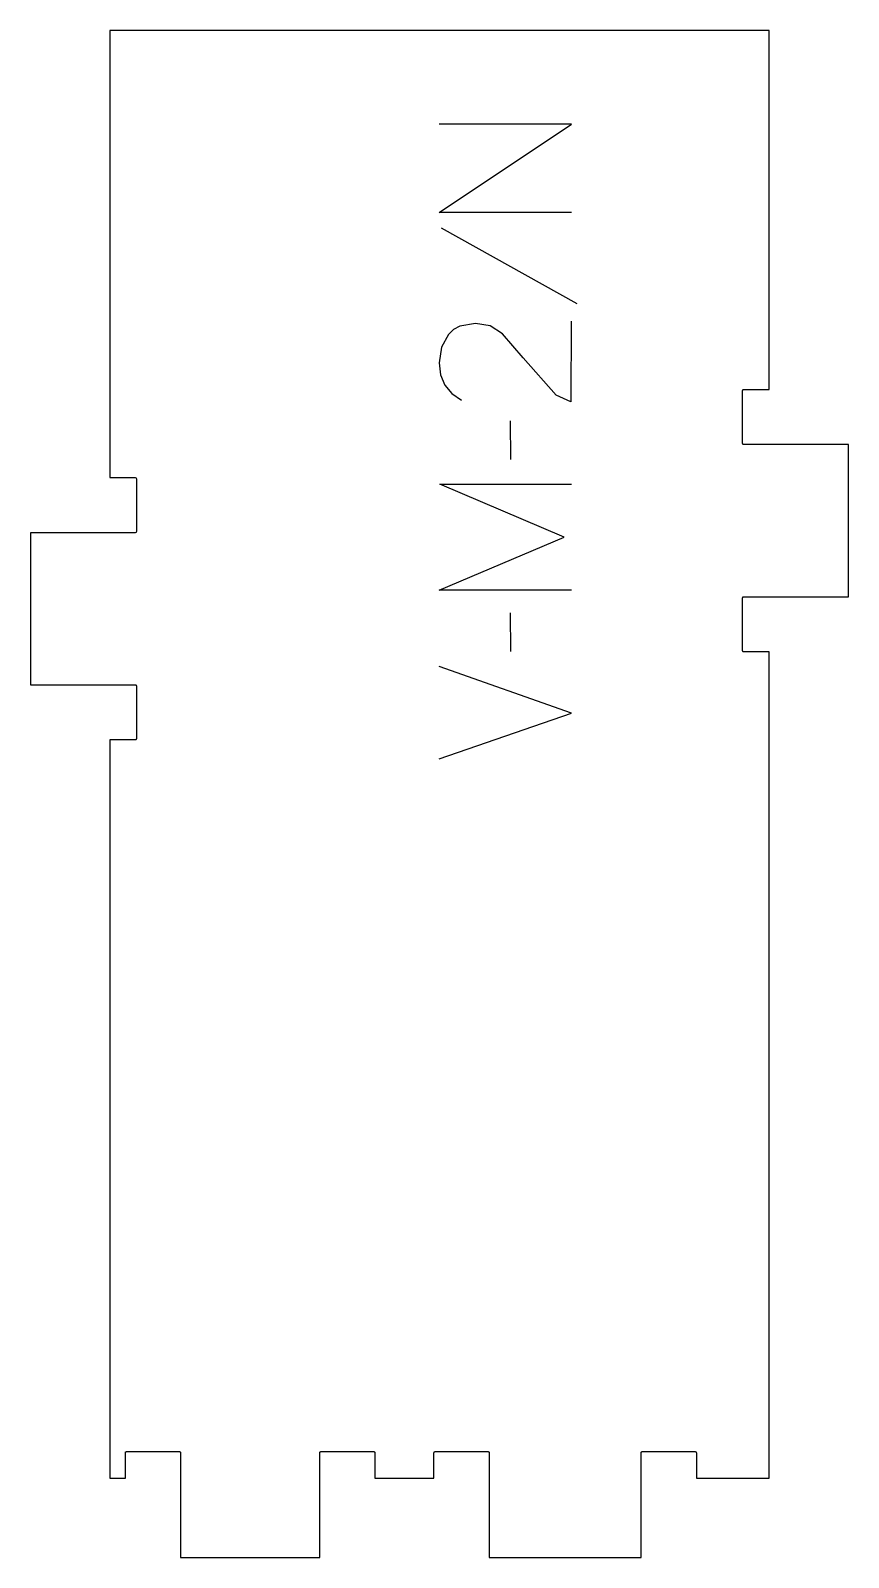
# Model space of a CAD drawing. Header units: millimetres. Extents: x -93 to 93, y -180 to 166.
import ezdxf

# ---------------------------------------------------------------- set-up
doc = ezdxf.new("R2010")
doc.units = ezdxf.units.MM
doc.layers.add('1_ANYTOOL_1MMDEEP_LABELS_S', color=2, linetype='Continuous', true_color=0xffff00)
doc.layers.add('4_ANYTOOL_CUTTHROUGH_OUTSI', color=5, linetype='Continuous', true_color=0x0000ff)

msp = doc.modelspace()

# ---------------------------------------------------------------- linework, layer by layer
at = {"layer": '1_ANYTOOL_1MMDEEP_LABELS_S'}
for p, q in [((0.47, 121.71), (31.24, 104.53)), ((16.11, 77.91), (16.2, 69.13)), ((16.11, 34.41), (16.2, 25.63))]:
    msp.add_line(p, q, dxfattribs=at)
for points in [[(30, 125.14), (0, 125.14), (30, 145.2), (0, 145.2)], [(29.96, 100.5), (29.91, 82.2), (26.54, 83.76), (19.07, 92.23), (14.36, 97.67), (11.58, 99.44), (8.23, 100.03), (4.68, 99.4), (3.27, 98.61), (2.1, 97.5), (0.52, 94.64), (0, 91.11), (0.32, 88.37), (1.27, 86.04), (2.87, 84.12), (5.1, 82.63)], [(30, 39.56), (0, 39.56), (28.37, 51.56), (0.13, 63.56), (30, 63.56)], [(0, 1.29), (30, 11.66), (0, 22.2)]]:
    msp.add_lwpolyline(points, dxfattribs=at)
at = {"layer": '4_ANYTOOL_CUTTHROUGH_OUTSI'}
msp.add_lwpolyline([(-68.91, 5.55), (-74.66, 5.55), (-74.66, -161.84), (-71.16, -161.84), (-71.16, -156.09, -0.414214), (-70.91, -155.84), (-58.91, -155.84, -0.414214), (-58.66, -156.09), (-58.66, -179.84), (-27.07, -179.84), (-27.07, -156.09, -0.414214), (-26.82, -155.84), (-14.82, -155.84, -0.414214), (-14.57, -156.09), (-14.57, -161.84), (-1.16, -161.84), (-1.16, -156.09, -0.414214), (-0.91, -155.84), (11.09, -155.84, -0.414214), (11.34, -156.09), (11.34, -179.84), (45.84, -179.84), (45.84, -156.09, -0.414214), (46.09, -155.84), (58.09, -155.84, -0.414214), (58.34, -156.09), (58.34, -161.84), (74.84, -161.84), (74.84, 25.55), (69.09, 25.55, -0.414214), (68.84, 25.8), (68.84, 37.8, -0.414214), (69.09, 38.05), (92.84, 38.05), (92.84, 72.55), (69.09, 72.55, -0.414214), (68.84, 72.8), (68.84, 84.8, -0.414214), (69.09, 85.05), (74.84, 85.05), (74.84, 166.44), (-74.66, 166.44), (-74.66, 65.05), (-68.91, 65.05, -0.414214), (-68.66, 64.8), (-68.66, 52.8, -0.414214), (-68.91, 52.55), (-92.66, 52.55), (-92.66, 18.05), (-68.91, 18.05, -0.414214), (-68.66, 17.8), (-68.66, 5.8, -0.414214)], format="xyb", close=True, dxfattribs=at)

doc.saveas('drawing.dxf')
